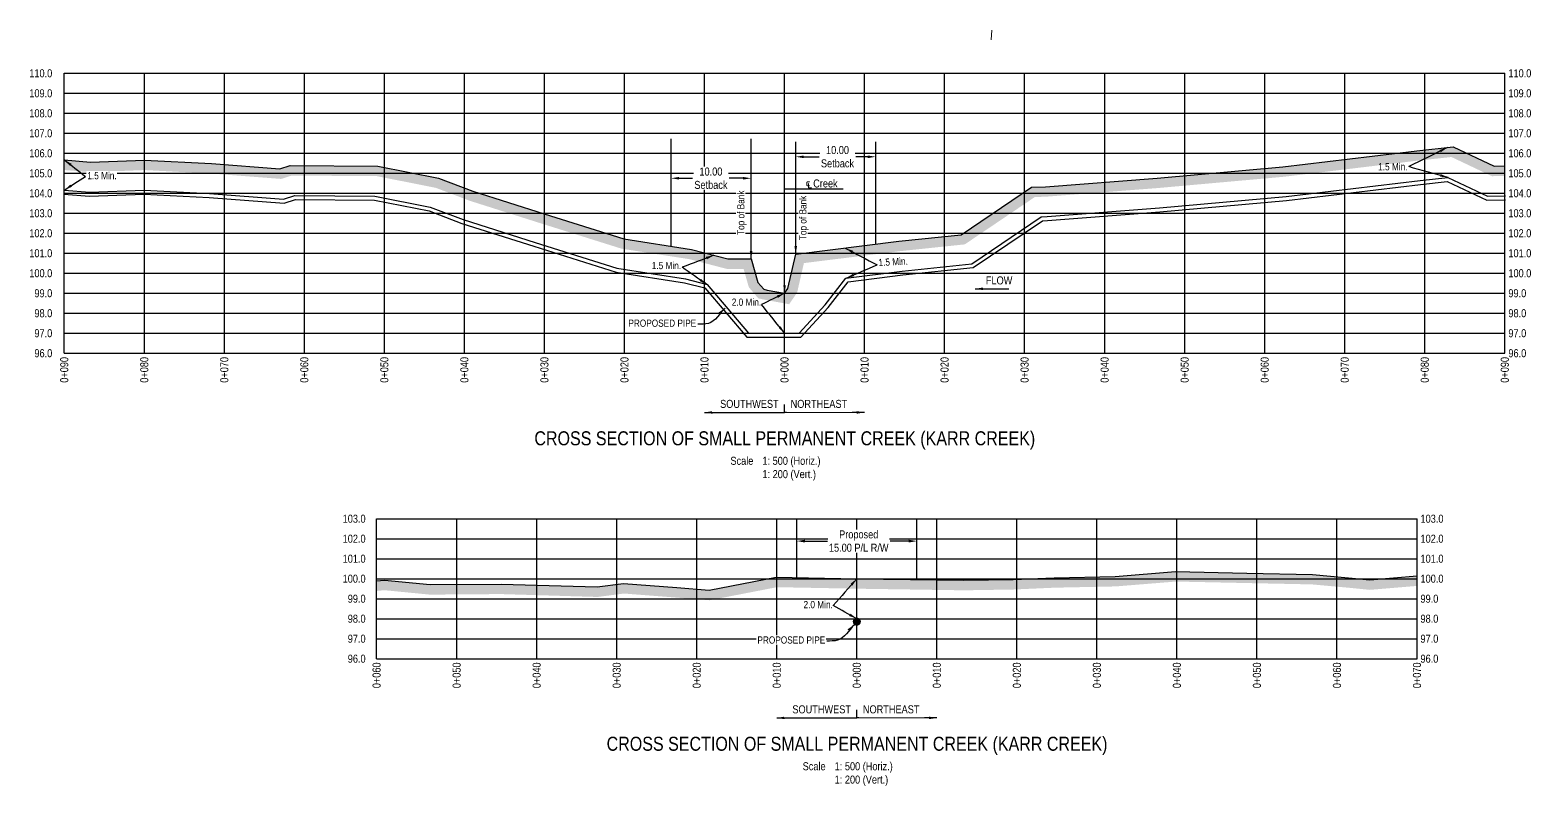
# Model space of a CAD drawing. Extents: x 406232 to 435383, y 6039561 to 6052989.
# Drawn here: x 413119 to 414995, y 6051881 to 6052827 of the extents above; entities that cross this region are included whole.
import ezdxf
from ezdxf.enums import TextEntityAlignment as Align

# ---------------------------------------------------------------- set-up
doc = ezdxf.new("R2010")
doc.units = 0
doc.header["$LTSCALE"] = 5
doc.header["$PDSIZE"] = 0.5
doc.linetypes.add('foc-TOPO', pattern=[1, 0.2, -0.8])
doc.layers.get('Defpoints').update_dxf_attribs({"color": 9})
for name, color, linetype in [('CG-NOTES', 7, 'Continuous'), ('DETAIL-T', 7, 'Continuous'), ('L-BD', 7, 'Continuous'), ('L-DETAIL-T', 3, 'Continuous'), ('L-MON', 1, 'Continuous'), ('P-CROSSINGS-GRID', 8, 'Continuous'), ('P-CROSSINGS-GROUND', 48, 'foc-TOPO'), ('P-CROSSINGS-LINE', 3, 'Continuous'), ('P-PROPOSED', 10, 'Continuous'), ('S-T7', 7, 'Continuous')]:
    doc.layers.add(name, color=color, linetype=linetype)
doc.layers.add('F-RW-T', color=190, linetype='Continuous', lineweight=9)
doc.styles.add('140', font='ARIALN.TTF', dxfattribs={"height": 15})
doc.styles.add('80', font='ARIALN.TTF', dxfattribs={"height": 10})
doc.styles.add('80CG', font='ARIALN.TTF', dxfattribs={"height": 10})
doc.styles.add('80L', font='ARIALN.TTF', dxfattribs={"height": 10})
doc.dimstyles.new('Compass 5 000', dxfattribs={"dimscale": 5, "dimtxt": 9, "dimasz": 2, "dimexe": 0.2, "dimexo": 0.0625, "dimgap": 0.5, "dimtad": 0, "dimtih": 1, "dimtoh": 1, "dimzin": 0, "dimdsep": 46, "dimtxsty": '80CG', "dimcen": 0.1, "dimse1": 1, "dimse2": 1, "dimclrd": 256, "dimclrt": 256, "dimaunit": 1, "dimadec": 4, "dimazin": 0, "dimtfac": 0.06, "dimtofl": 0, "dimtmove": 0, "dimatfit": 1, "dimfxl": 0.2, "dimtolj": 1, "dimtzin": 0, "dimlwd": -1, "dimarcsym": 0})

# ---------------------------------------------------------------- blocks, each defined once
blk = doc.blocks.new('*D1069')
at = {"transparency": 16777216}
for p, q in [((414085.8, 6052668.1), (414105.1, 6052668.1)), ((414165.8, 6052668.1), (414150.9, 6052668.1))]:
    blk.add_line(p, q, dxfattribs=at)
for points in [[(414085.8, 6052669.7), (414085.8, 6052666.4), (414075.8, 6052668.1)], [(414165.8, 6052669.7), (414165.8, 6052666.4), (414175.8, 6052668.1)]]:
    blk.add_solid(points, dxfattribs=at)
at = {"layer": 'Defpoints', "color": 0, "transparency": 16777216}
for p in [(414075.8, 6052671.7), (414075.8, 6052668.1), (414175.8, 6052671.7)]:
    blk.add_point(p, dxfattribs=at)
at = {"transparency": 16777216, "insert": (414128, 6052668.1), "char_height": 10, "attachment_point": 5, "style": '80CG', "bg_fill": 3, "box_fill_scale": 1.1, "bg_fill_color": 256, "bg_fill_true_color": 13158600, "bg_fill_transparency": 0}
blk.add_mtext('\\A1;10.00\\PSetback', dxfattribs=at)
blk = doc.blocks.new('*D1070')
at = {"transparency": 16777216}
for p, q in [((413930.1, 6052641.2), (413946.8, 6052641.2)), ((414010, 6052641.2), (413992.7, 6052641.2))]:
    blk.add_line(p, q, dxfattribs=at)
for points in [[(413930.1, 6052642.9), (413930.1, 6052639.6), (413920.1, 6052641.2)], [(414010, 6052642.9), (414010, 6052639.6), (414020, 6052641.2)]]:
    blk.add_solid(points, dxfattribs=at)
at = {"layer": 'Defpoints', "color": 0, "transparency": 16777216}
for p in [(413920.1, 6052677.2), (414020, 6052677.2), (413920.1, 6052641.2)]:
    blk.add_point(p, dxfattribs=at)
at = {"transparency": 16777216, "insert": (413969.8, 6052641.2), "char_height": 10, "attachment_point": 5, "style": '80CG', "bg_fill": 3, "box_fill_scale": 1.1, "bg_fill_color": 256, "bg_fill_true_color": 13158600, "bg_fill_transparency": 0}
blk.add_mtext('\\A1;10.00\\PSetback', dxfattribs=at)
blk = doc.blocks.new('*D1071')
at = {"transparency": 16777216}
for p, q in [((414087.2, 6052187.6), (414115.4, 6052187.6)), ((414217.1, 6052187.6), (414193.6, 6052187.6))]:
    blk.add_line(p, q, dxfattribs=at)
for points in [[(414087.2, 6052189.3), (414087.2, 6052185.9), (414077.2, 6052187.6)], [(414217.1, 6052189.3), (414217.1, 6052185.9), (414227.1, 6052187.6)]]:
    blk.add_solid(points, dxfattribs=at)
at = {"layer": 'Defpoints', "color": 0, "transparency": 16777216}
for p in [(414077.2, 6052231), (414227.1, 6052231), (414227.1, 6052187.6)]:
    blk.add_point(p, dxfattribs=at)
at = {"transparency": 16777216, "insert": (414154.5, 6052187.6), "char_height": 10, "attachment_point": 5, "style": '80CG', "bg_fill": 3, "box_fill_scale": 1.1, "bg_fill_color": 256, "bg_fill_true_color": 13158600, "bg_fill_transparency": 0}
blk.add_mtext('\\A1;Proposed\\P15.00 P/L R/W', dxfattribs=at)
blk = doc.blocks.new('PLIA')
at = {"color": 255, "const_width": 1}
blk.add_lwpolyline([(-0.5, 0, 1), (0.5, 0, 1)], format="xyb", close=True, dxfattribs=at)
blk = doc.blocks.new('PLIAA')
blk.add_blockref('PLIA', (0, 0))
blk = doc.blocks.new('PLIB')
at = {"color": 1}
blk.add_circle((0, 0), 0.8, dxfattribs=at)
blk = doc.blocks.new('PLIBB')
blk.add_blockref('PLIB', (0, 0))
blk = doc.blocks.new('PLICC')
for name in ['PLIAA', 'PLIBB']:
    blk.add_blockref(name, (0, 0))
blk = doc.blocks.new('PLI')
blk.add_blockref('PLICC', (0, 0))

msp = doc.modelspace()

# ---------------------------------------------------------------- hatches: boundary and pattern name
at = {"layer": 'P-CROSSINGS-GROUND'}
h = msp.add_hatch(dxfattribs=at)
h.set_pattern_fill('EARTH', color=256, scale=2.498859, angle=45)
h.set_pattern_definition([(45, (7018.863, 6353.303), (0, 22.440395626), [15.86775592, -15.86775592]), (45, (7014.656, 6357.511), (0, 22.440395626), [15.86775592, -15.86775592]), (45, (7010.448, 6361.718), (0, 22.440395626), [15.86775592, -15.86775592]), (135, (7010.448, 6364.523), (-22.440395626, 0), [15.86775592, -15.86775592]), (135, (7014.656, 6368.731), (-22.440395626, 0), [15.86775592, -15.86775592]), (135, (7018.863, 6372.939), (-22.440395626, 0), [15.86775592, -15.86775592])])
h.paths.add_polyline_path([(413161.841, 6052651.574), (413194.174, 6052648.805), (413261.979, 6052651.489), (413344.778, 6052647.2), (413432.827, 6052640.396), (413446.004, 6052644.61), (413552.327, 6052643.882), (413625.981, 6052629.285), (413668.348, 6052613.128), (413757.626, 6052584.752), (413858.077, 6052553.198), (413942.959, 6052540.07), (413989.263, 6052527.999), (414010.619, 6052527.875), (414017.223, 6052504.961), (414028.945, 6052491.156), (414037.796, 6052489.198), (414067.549, 6052483.747), (414077.51, 6052498.228), (414086.015, 6052535.195), (414206.09, 6052550.086), (414287.043, 6052558.579), (414374.474, 6052617.738), (414388.63, 6052618.206), (414528.388, 6052629.01), (414685.915, 6052643.115), (414853.217, 6052663.288), (414895.128, 6052667.804), (414945.741, 6052643.82), (414961.841, 6052644.127), (414961.841, 6052656.623), (414948.438, 6052656.368), (414897.294, 6052680.604), (414851.8, 6052675.702), (414684.609, 6052655.542), (414527.349, 6052641.461), (414387.942, 6052630.684), (414370.458, 6052630.106), (414282.631, 6052570.679), (414204.669, 6052562.5), (414075.799, 6052546.518), (414065.867, 6052503.348), (414061.841, 6052497.495), (414040.271, 6052501.447), (414035.748, 6052502.448), (414028.485, 6052511.001), (414020.037, 6052540.315), (413990.901, 6052540.484), (413945.497, 6052552.32), (413860.92, 6052565.401), (413761.391, 6052596.666), (413672.47, 6052624.928), (413629.446, 6052641.336), (413553.595, 6052656.368), (413444.096, 6052657.118), (413431.351, 6052653.041), (413345.583, 6052659.669), (413262.055, 6052663.996), (413194.461, 6052661.32), (413161.841, 6052664.114)])
h = msp.add_hatch(dxfattribs=at)
h.set_pattern_fill('EARTH', color=256, scale=2.498859, angle=45)
h.set_pattern_definition([(45, (7018.863, 6859.468), (0, 22.440395626), [15.86775592, -15.86775592]), (45, (7014.656, 6863.675), (0, 22.440395626), [15.86775592, -15.86775592]), (45, (7010.448, 6867.883), (0, 22.440395626), [15.86775592, -15.86775592]), (135, (7010.448, 6870.688), (-22.440395626, 0), [15.86775592, -15.86775592]), (135, (7014.656, 6874.896), (-22.440395626, 0), [15.86775592, -15.86775592]), (135, (7018.863, 6879.103), (-22.440395626, 0), [15.86775592, -15.86775592])])
h.paths.add_polyline_path([(413552.12, 6052137.865), (413552.12, 6052125.315), (413561.729, 6052126.224), (413618.585, 6052120.702), (413707.466, 6052121.38), (413828.347, 6052117.757), (413861.022, 6052122.068), (413926.333, 6052117.02), (413968.314, 6052113.686), (414052.248, 6052129.984), (414151.908, 6052128.108), (414286.054, 6052126.08), (414347.782, 6052127.086), (414399.011, 6052129.362), (414475.538, 6052130.942), (414550.889, 6052137.046), (414639.108, 6052135.159), (414721.002, 6052133.468), (414765.298, 6052129.438), (414793.207, 6052126.655), (414852.12, 6052131.567), (414852.12, 6052144.105), (414793.309, 6052139.201), (414766.484, 6052141.876), (414721.698, 6052145.951), (414639.375, 6052147.651), (414550.517, 6052149.551), (414474.904, 6052143.426), (414398.605, 6052141.851), (414347.403, 6052139.576), (414286.047, 6052138.576), (414152.12, 6052140.601), (414051.163, 6052142.501), (413967.605, 6052126.276), (413927.309, 6052129.476), (413860.682, 6052134.626), (413827.713, 6052130.276), (413707.606, 6052133.876), (413619.142, 6052133.201), (413561.744, 6052138.776)])

# ---------------------------------------------------------------- linework, layer by layer
for p, q in [((413920.083, 6052556.251), (413920.083, 6052690.327)), ((414020.037, 6052575.014), (414020.037, 6052690.327)), ((414175.754, 6052558.914), (414175.754, 6052686.649)), ((414077.154, 6052142.012), (414077.154, 6052215.601)), ((414227.086, 6052139.467), (414227.086, 6052215.601))]:
    msp.add_line(p, q)
at = {"layer": 'CG-NOTES'}
for p, q in [((414061.841, 6052348.473), (414061.841, 6052358.473)), ((414152.12, 6051966.579), (414152.12, 6051976.579))]:
    msp.add_line(p, q, dxfattribs=at)
at = {"layer": 'F-RW-T', "flags": 128}
msp.add_lwpolyline([(414320.171, 6052814.106), (414320.811, 6052826.584)], dxfattribs=at)
at = {"layer": 'P-CROSSINGS-GRID', "color": 8}
for p, q in [((413161.841, 6052422.495), (413161.841, 6052772.495)), ((413161.841, 6052772.495), (414961.841, 6052772.495)), ((413261.841, 6052422.495), (413261.841, 6052772.495)), ((413361.841, 6052422.495), (413361.841, 6052772.495)), ((413461.841, 6052422.495), (413461.841, 6052772.495)), ((413561.841, 6052422.495), (413561.841, 6052772.495)), ((413661.841, 6052422.495), (413661.841, 6052772.495)), ((413761.841, 6052422.495), (413761.841, 6052772.495)), ((413861.841, 6052422.495), (413861.841, 6052772.495)), ((413961.841, 6052422.495), (413961.841, 6052772.495)), ((414061.841, 6052422.495), (414061.841, 6052772.495)), ((414161.841, 6052422.495), (414161.841, 6052772.495)), ((414261.841, 6052422.495), (414261.841, 6052772.495)), ((414361.841, 6052422.495), (414361.841, 6052772.495)), ((414461.841, 6052422.495), (414461.841, 6052772.495)), ((414561.841, 6052422.495), (414561.841, 6052772.495)), ((414661.841, 6052422.495), (414661.841, 6052772.495)), ((414761.841, 6052422.495), (414761.841, 6052772.495)), ((414861.841, 6052422.495), (414861.841, 6052772.495)), ((414961.841, 6052422.495), (414961.841, 6052772.495)), ((413161.841, 6052747.495), (414961.841, 6052747.495)), ((413161.841, 6052722.495), (414961.841, 6052722.495)), ((413161.841, 6052722.495), (414961.841, 6052722.495)), ((413161.841, 6052697.495), (414961.841, 6052697.495)), ((413161.841, 6052672.495), (414961.841, 6052672.495)), ((413161.841, 6052647.495), (414961.841, 6052647.495)), ((413161.841, 6052622.495), (414961.841, 6052622.495)), ((413161.841, 6052597.495), (414961.841, 6052597.495)), ((413161.841, 6052572.495), (414961.841, 6052572.495)), ((413161.841, 6052547.495), (414961.841, 6052547.495)), ((413161.841, 6052522.495), (414961.841, 6052522.495)), ((413161.841, 6052497.495), (414961.841, 6052497.495)), ((413161.841, 6052472.495), (414961.841, 6052472.495)), ((413161.841, 6052447.495), (414961.841, 6052447.495)), ((413161.841, 6052422.495), (414961.841, 6052422.495)), ((413552.12, 6052215.601), (414852.12, 6052215.601)), ((413552.12, 6052040.601), (413552.12, 6052215.601)), ((413652.12, 6052040.601), (413652.12, 6052215.601)), ((413752.12, 6052040.601), (413752.12, 6052215.601)), ((413852.12, 6052040.601), (413852.12, 6052215.601)), ((413952.12, 6052040.601), (413952.12, 6052215.601)), ((414052.12, 6052040.601), (414052.12, 6052215.601)), ((414152.12, 6052040.601), (414152.12, 6052215.601)), ((414252.12, 6052040.601), (414252.12, 6052215.601)), ((414352.12, 6052040.601), (414352.12, 6052215.601)), ((414452.12, 6052040.601), (414452.12, 6052215.601)), ((414552.12, 6052040.601), (414552.12, 6052215.601)), ((414652.12, 6052040.601), (414652.12, 6052215.601)), ((414752.12, 6052040.601), (414752.12, 6052215.601)), ((414852.12, 6052040.601), (414852.12, 6052215.601)), ((413552.12, 6052190.601), (414852.12, 6052190.601)), ((413552.12, 6052165.601), (414852.12, 6052165.601)), ((413552.12, 6052140.601), (414852.12, 6052140.601)), ((413552.12, 6052115.601), (414852.12, 6052115.601)), ((413552.12, 6052090.601), (414852.12, 6052090.601)), ((413552.12, 6052065.601), (414852.12, 6052065.601)), ((413552.12, 6052040.601), (414852.12, 6052040.601))]:
    msp.add_line(p, q, dxfattribs=at)
at = {"layer": 'P-CROSSINGS-LINE', "color": 3, "flags": 128}
for points in [[(413161.841, 6052664.114), (413194.461, 6052661.32), (413262.055, 6052663.996), (413345.583, 6052659.669), (413431.351, 6052653.041), (413444.096, 6052657.118), (413553.595, 6052656.368), (413629.446, 6052641.336), (413672.47, 6052624.928), (413761.391, 6052596.666), (413860.92, 6052565.401), (413945.497, 6052552.32), (413990.901, 6052540.484), (414020.037, 6052540.315), (414028.485, 6052511.001), (414035.748, 6052502.448), (414040.271, 6052501.447), (414061.841, 6052497.495), (414065.867, 6052503.348), (414075.799, 6052546.518), (414204.669, 6052562.5), (414282.631, 6052570.679), (414370.458, 6052630.106), (414387.942, 6052630.684), (414527.349, 6052641.461), (414684.609, 6052655.542), (414851.8, 6052675.702), (414897.294, 6052680.604), (414948.438, 6052656.368), (414961.841, 6052656.623)], [(413552.12, 6052137.865), (413561.744, 6052138.776), (413619.142, 6052133.201), (413707.606, 6052133.876), (413827.713, 6052130.276), (413860.682, 6052134.626), (413927.309, 6052129.476), (413967.605, 6052126.276), (414051.163, 6052142.501), (414152.12, 6052140.601), (414286.047, 6052138.576), (414347.403, 6052139.576), (414398.605, 6052141.851), (414474.904, 6052143.426), (414550.517, 6052149.551), (414639.375, 6052147.651), (414721.698, 6052145.951), (414766.484, 6052141.876), (414793.309, 6052139.201), (414852.12, 6052144.105)]]:
    msp.add_lwpolyline(points, dxfattribs=at)
at = {"layer": 'P-PROPOSED'}
for points in [[(413161.415, 6052621.514), (413193.485, 6052618.768), (413261.796, 6052621.472), (413342.847, 6052617.273), (413436.371, 6052610.046), (413450.583, 6052614.592), (413549.283, 6052613.916), (413617.665, 6052600.364), (413658.456, 6052584.808), (413748.592, 6052556.159), (413851.253, 6052523.911), (413936.87, 6052510.669), (413962.27, 6052504.047), (414014.532, 6052442.498), (414082.335, 6052442.498), (414116.263, 6052479.645), (414141.224, 6052511.826), (414209.5, 6052520.293), (414297.634, 6052529.539), (414384.113, 6052588.054), (414390.282, 6052588.258), (414530.881, 6052599.127), (414689.047, 6052613.289), (414856.619, 6052633.494), (414889.931, 6052637.084), (414939.267, 6052613.705), (414962.65, 6052614.15)], [(413161.841, 6052626.494), (413193.6, 6052623.774), (413261.827, 6052626.475), (413343.169, 6052622.261), (413435.78, 6052615.104), (413449.819, 6052619.595), (413549.79, 6052618.91), (413619.051, 6052605.184), (413660.105, 6052589.528), (413750.097, 6052560.924), (413852.39, 6052528.792), (413937.885, 6052515.569), (413965.058, 6052508.485), (414016.845, 6052447.495), (414080.131, 6052447.495), (414112.437, 6052482.867), (414138.548, 6052516.53), (414208.932, 6052525.259), (414295.869, 6052534.379), (414382.506, 6052593.001), (414390.007, 6052593.249), (414530.466, 6052604.107), (414688.525, 6052618.26), (414856.052, 6052638.46), (414890.797, 6052642.204), (414940.346, 6052618.724), (414962.555, 6052619.147)]]:
    msp.add_lwpolyline(points, dxfattribs=at)

# ---------------------------------------------------------------- block references
at = {"layer": 'L-MON', "xscale": 4.997718399999963, "yscale": 4.997718399999963, "zscale": 4.997718399999963}
msp.add_blockref('PLI', (414152.12, 6052086.888), dxfattribs=at)

# ---------------------------------------------------------------- texts
at = {"style": '80L'}
msp.add_text('FLOW', height=9.9954, rotation=359.666704, dxfattribs=at).set_placement((414313.337, 6052508.63))
at = {"style": '80'}
for s, p in [('0+090', (413161.754, 6052417.8)), ('0+080', (413261.754, 6052417.8)), ('0+070', (413361.754, 6052417.8)), ('0+060', (413461.754, 6052417.8)), ('0+050', (413561.754, 6052417.8)), ('0+040', (413661.754, 6052417.8)), ('0+030', (413761.754, 6052417.8)), ('0+020', (413861.754, 6052417.8)), ('0+010', (413961.754, 6052417.8)), ('0+000', (414061.754, 6052417.8)), ('0+010', (414161.754, 6052417.8)), ('0+020', (414261.754, 6052417.8)), ('0+030', (414361.754, 6052417.8)), ('0+040', (414461.754, 6052417.8)), ('0+050', (414561.754, 6052417.8)), ('0+060', (414661.754, 6052417.8)), ('0+070', (414761.754, 6052417.8)), ('0+080', (414861.754, 6052417.8)), ('0+090', (414961.754, 6052417.8)), ('0+060', (413552.033, 6052035.905)), ('0+050', (413652.033, 6052035.905)), ('0+040', (413752.033, 6052035.905)), ('0+030', (413852.033, 6052035.905)), ('0+020', (413952.033, 6052035.905)), ('0+010', (414052.033, 6052035.905)), ('0+000', (414152.033, 6052035.905)), ('0+010', (414252.033, 6052035.905)), ('0+020', (414352.033, 6052035.905)), ('0+030', (414452.033, 6052035.905)), ('0+040', (414552.033, 6052035.905)), ('0+050', (414652.033, 6052035.905)), ('0+060', (414752.033, 6052035.905)), ('0+070', (414852.033, 6052035.905))]:
    msp.add_text(s, height=10, rotation=90, dxfattribs=at).set_placement(p, align=Align.MIDDLE_RIGHT)
at = {"char_height": 8.9959, "attachment_point": 1, "style": '80L'}
for s, insert in [('1.5 Min.', (414803.549, 6052660.169)), ('2.0 Min.', (413995.858, 6052490.804)), ('2.0 Min.', (414085.513, 6052112.745))]:
    msp.add_mtext_dynamic_manual_height_columns(s, width=45.29007, gutter_width=44.979, heights=[0], dxfattribs=dict(at, insert=insert))
at = {"insert": (413866.675, 6052464.556), "char_height": 8.99589, "width": 84.29299, "attachment_point": 1, "style": '80L'}
msp.add_mtext('PROPOSED PIPE', dxfattribs=at)
at = {"layer": 'DETAIL-T', "char_height": 10, "attachment_point": 1, "style": '80L'}
for insert in [(413994.186, 6052293.014), (414084.464, 6051911.119)]:
    msp.add_mtext_dynamic_manual_height_columns('Scale^I1: 500 (Horiz.)\\P^I1: 200 (Vert.)', width=217.1051, gutter_width=45, heights=[0], dxfattribs=dict(at, insert=insert))
at = {"layer": 'L-DETAIL-T', "char_height": 17.5, "width": 624.82064, "attachment_point": 2, "rotation": 0, "style": '140'}
for insert in [(414062.122, 6052324.887), (414152.401, 6051942.993)]:
    msp.add_mtext('CROSS SECTION OF SMALL PERMANENT CREEK (KARR CREEK)', dxfattribs=dict(at, insert=insert))
at = {"layer": 'S-T7', "style": '80'}
for s, p in [('110.0', (413146.785, 6052772.495)), ('109.0', (413146.785, 6052747.495)), ('108.0', (413146.785, 6052722.495)), ('107.0', (413146.785, 6052697.495)), ('106.0', (413146.785, 6052672.495)), ('105.0', (413146.785, 6052647.495)), ('104.0', (413146.785, 6052622.495)), ('103.0', (413146.785, 6052597.495)), ('102.0', (413146.785, 6052572.495)), ('101.0', (413146.785, 6052547.495)), ('100.0', (413146.785, 6052522.495)), ('99.0', (413146.785, 6052497.495)), ('98.0', (413146.785, 6052472.495)), ('97.0', (413146.785, 6052447.495)), ('96.0', (413146.785, 6052422.495)), ('103.0', (413538.32, 6052215.601)), ('102.0', (413538.32, 6052190.601)), ('101.0', (413538.32, 6052165.601)), ('100.0', (413538.32, 6052140.601)), ('99.0', (413538.32, 6052115.601)), ('98.0', (413538.32, 6052090.601)), ('97.0', (413538.32, 6052065.601)), ('96.0', (413538.32, 6052040.601))]:
    msp.add_text(s, height=10, dxfattribs=at).set_placement(p, align=Align.MIDDLE_RIGHT)
for s, p in [('110.0', (414966.304, 6052772.495)), ('109.0', (414966.304, 6052747.495)), ('108.0', (414966.304, 6052722.495)), ('107.0', (414966.304, 6052697.495)), ('106.0', (414966.304, 6052672.495)), ('105.0', (414966.304, 6052647.495)), ('104.0', (414966.304, 6052622.495)), ('103.0', (414966.304, 6052597.495)), ('102.0', (414966.304, 6052572.495)), ('101.0', (414966.304, 6052547.495)), ('100.0', (414966.304, 6052522.495)), ('99.0', (414966.304, 6052497.495)), ('98.0', (414966.304, 6052472.495)), ('97.0', (414966.304, 6052447.495)), ('96.0', (414966.304, 6052422.495)), ('103.0', (414856.467, 6052215.601)), ('102.0', (414856.467, 6052190.601)), ('101.0', (414856.467, 6052165.601)), ('100.0', (414856.467, 6052140.601)), ('99.0', (414856.467, 6052115.601)), ('98.0', (414856.467, 6052090.601)), ('97.0', (414856.467, 6052065.601)), ('96.0', (414856.467, 6052040.601))]:
    msp.add_text(s, height=10, dxfattribs=at).set_placement(p, align=Align.MIDDLE_LEFT)

# ---------------------------------------------------------------- leaders
at = {"path_type": 1}
for points in [[(414890.126, 6052679.689), (414841.732, 6052655.74)], [(414890.997, 6052642.216), (414841.732, 6052655.74)], [(414061.841, 6052497.495), (414061.841, 6052628.039)], [(414075.799, 6052546.518), (414075.799, 6052581.216)], [(413973.623, 6052544.988), (413933.868, 6052529.884)], [(413964.643, 6052508.472), (413933.868, 6052529.884)], [(414299.813, 6052502.999), (414342.233, 6052503.154)], [(413987.81, 6052478.995), (413966.797, 6052459.735), (413953.407, 6052458.645)], [(414149.068, 6052082.905), (414128.056, 6052063.645), (414114.665, 6052062.555)]]:
    msp.add_leader(points, dimstyle='Compass 5 000', override={"dimgap": 0.5, "dimtad": 0}, dxfattribs=at)
for points in [[(414061.841, 6052497.495), (414033.082, 6052483.411)], [(414061.841, 6052447.495), (414033.082, 6052483.411)], [(414152.12, 6052140.601), (414122.497, 6052107.159)], [(414152.12, 6052090.601), (414122.497, 6052107.159)]]:
    msp.add_leader(points, dimstyle='Compass 5 000', dxfattribs=at)
at = {"layer": 'CG-NOTES', "path_type": 1}
for points in [[(413961.841, 6052348.473), (414061.841, 6052348.473)], [(414161.841, 6052348.473), (414061.841, 6052348.473)], [(414052.12, 6051966.579), (414152.12, 6051966.579)], [(414252.12, 6051966.579), (414152.12, 6051966.579)]]:
    msp.add_leader(points, dimstyle='Compass 5 000', override={"dimgap": 0.5, "dimtad": 0}, dxfattribs=at)

# ---------------------------------------------------------------- next in the draw order: texts
at = {"char_height": 8.9959, "attachment_point": 1, "style": '80L', "bg_fill": 3, "box_fill_scale": 1.15, "bg_fill_color": 256, "bg_fill_true_color": 256, "bg_fill_transparency": 0}
for insert in [(413190.623, 6052649.028), (413895.868, 6052536.638)]:
    msp.add_mtext_dynamic_manual_height_columns('1.5 Min.', width=35.87103, gutter_width=44.979, heights=[0], dxfattribs=dict(at, insert=insert))
at = {"insert": (414002.656, 6052570.344), "char_height": 8.99589, "width": 55.85483, "attachment_point": 1, "rotation": 90, "style": '80L', "bg_fill": 3, "box_fill_scale": 1.15, "bg_fill_color": 256, "bg_fill_true_color": 256, "bg_fill_transparency": 0}
msp.add_mtext('Top of Bank', dxfattribs=at)
at = {"insert": (414178.932, 6052540.343), "char_height": 8.9959, "attachment_point": 1, "rotation": 3.014519, "style": '80L', "bg_fill": 3, "box_fill_scale": 1.15, "bg_fill_color": 256, "bg_fill_true_color": 256, "bg_fill_transparency": 0}
msp.add_mtext_dynamic_manual_height_columns('1.5 Min.', width=35.87103, gutter_width=44.979, heights=[0], dxfattribs=at)
at = {"color": 3, "char_height": 10, "width": 78.43132, "attachment_point": 3, "style": '80', "bg_fill": 2}
for insert in [(414054.473, 6052364.154), (414144.752, 6051982.26)]:
    msp.add_mtext('SOUTHWEST', dxfattribs=dict(at, insert=insert))
at = {"insert": (414027.933, 6052068.466), "char_height": 8.99589, "width": 84.29299, "attachment_point": 1, "style": '80L', "bg_fill": 3, "box_fill_scale": 1.15, "bg_fill_color": 256, "bg_fill_true_color": 256, "bg_fill_transparency": 0}
msp.add_mtext('PROPOSED PIPE', dxfattribs=at)
at = {"layer": 'L-BD', "insert": (414083.865, 6052639.726), "char_height": 9.99544, "width": 49.14274, "attachment_point": 1, "style": '80', "bg_fill": 2}
msp.add_mtext('\\pi4.23209;{\\fISOCPEUR|b0|i0|c0|p34;℄} Creek', dxfattribs=at)

# ---------------------------------------------------------------- next in the draw order: dimensions: what is measured, and where the dimension line sits
at = {"color": 2}
dim = msp.add_linear_dim(base=(414227.086, 6052187.61), p1=(414077.154, 6052231.012), p2=(414227.086, 6052231.012), angle=0, text='Proposed\\P15.00 P/L R/W', dimstyle='Compass 5 000', override={"dimtfill": 1}, dxfattribs=at)
dim.commit()
dim.dimension.update_dxf_attribs({"geometry": '*D1071', "text_midpoint": (414154.501, 6052187.61), "dimtype": 161})

# ---------------------------------------------------------------- next in the draw order: linework, layer by layer
for p, q in [((414075.799, 6052546.518), (414075.799, 6052686.649)), ((414061.841, 6052628.039), (414135.095, 6052628.039))]:
    msp.add_line(p, q)

# ---------------------------------------------------------------- next in the draw order: texts
at = {"color": 3, "char_height": 10, "width": 71.79644, "attachment_point": 1, "style": '80', "bg_fill": 2}
for insert in [(414069.431, 6052364.154), (414159.71, 6051982.26)]:
    msp.add_mtext('NORTHEAST', dxfattribs=dict(at, insert=insert))

# ---------------------------------------------------------------- next in the draw order: dimensions: what is measured, and where the dimension line sits
dim = msp.add_linear_dim(base=(413920.083, 6052641.221), p1=(414020.037, 6052677.206), p2=(413920.083, 6052677.206), angle=180, text='10.00\\PSetback', dimstyle='Compass 5 000', override={"dimtfill": 1})
dim.commit()
dim.dimension.update_dxf_attribs({"geometry": '*D1070', "text_midpoint": (413969.763, 6052641.221), "dimtype": 161})

# ---------------------------------------------------------------- next in the draw order: leaders
at = {"path_type": 1}
for points in [[(413162.145, 6052664.087), (413188.118, 6052643.578)], [(413162.145, 6052626.552), (413188.118, 6052643.578)], [(414020.037, 6052540.315), (414020.037, 6052575.014)], [(414137.726, 6052553.879), (414177.487, 6052532.873)], [(414138.829, 6052516.366), (414177.487, 6052532.873)]]:
    msp.add_leader(points, dimstyle='Compass 5 000', override={"dimgap": 0.5, "dimtad": 0}, dxfattribs=at)

# ---------------------------------------------------------------- next in the draw order: texts
at = {"insert": (414080.209, 6052563.836), "char_height": 8.99589, "width": 55.85483, "attachment_point": 1, "rotation": 90, "style": '80L', "bg_fill": 3, "box_fill_scale": 1.15, "bg_fill_color": 256, "bg_fill_true_color": 256, "bg_fill_transparency": 0}
msp.add_mtext('Top of Bank', dxfattribs=at)

# ---------------------------------------------------------------- next in the draw order: dimensions: what is measured, and where the dimension line sits
dim = msp.add_linear_dim(base=(414075.799, 6052668.082), p1=(414175.754, 6052671.73), p2=(414075.799, 6052671.73), angle=180, text='10.00\\PSetback', dimstyle='Compass 5 000', override={"dimtfill": 1})
dim.commit()
dim.dimension.update_dxf_attribs({"geometry": '*D1069', "text_midpoint": (414128.028, 6052668.082), "dimtype": 161})

doc.saveas('drawing.dxf')
